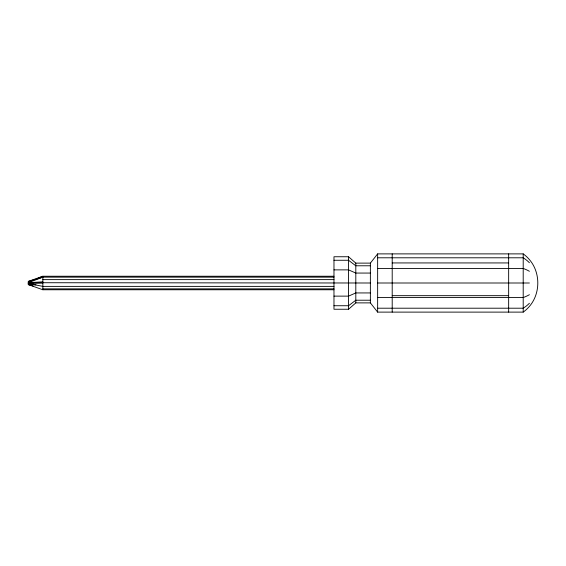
<?xml version="1.0" encoding="UTF-8"?>
<svg xmlns="http://www.w3.org/2000/svg" width="566" height="566" viewBox="0 0 566 566"><rect width="100%" height="100%" fill="white"/><g stroke="black" fill="none" stroke-linecap="round" stroke-linejoin="round"><path stroke-width="0.85" d="M370.369 263.119L377.642 253.886L523.203 253.886A35.085 35.085 0 0 1 529.408 259.61C540.594 272.515 540.594 293.485 529.408 306.39A35.085 35.085 0 0 1 523.203 312.114L377.642 312.114L370.369 302.881L370.369 263.119L355.809 263.119L348.536 256.752L333.975 256.752L333.975 309.248L348.536 309.248L355.809 302.881L370.369 302.881M37.193 278.67L42.853 276.243L333.975 276.243M370.369 283L28.3 282.71L42.853 277.149L333.975 277.149M42.853 289.757L28.3 284.592L28.3 281.408L42.853 276.243L42.853 289.757L333.975 289.757M28.3 281.436L42.853 277.149M28.3 282.491L31.724 282.137M28.3 282.71L42.853 281.826M33.153 285.993L28.3 284.564L30.012 284.514M28.3 283.368L42.853 283M377.642 257.792L523.203 257.792A35.085 30.38 0 0 1 529.408 262.744M333.975 260.268L348.536 260.268L355.809 265.779L370.369 265.779M392.203 262.935L508.65 262.935M377.642 268.447L523.203 268.447A35.085 17.539 0 0 1 529.408 271.305M333.975 269.876L348.536 269.876L355.809 273.06L370.369 273.06M42.853 279.618L333.975 279.618M377.642 283L529.408 283M333.975 286.382L42.853 286.382L28.3 283.474L30.012 283.658M42.853 288.851L333.975 288.851M370.369 292.94L355.809 292.94L348.536 296.124L333.975 296.124M392.203 295.671L508.65 295.671M377.642 297.553L523.203 297.553A35.085 17.539 0 0 0 529.408 294.695M370.369 300.221L355.809 300.221L348.536 305.732L333.975 305.732M377.642 308.208L523.203 308.208A35.085 30.38 0 0 0 529.408 303.256M28.3 284.592L36.005 284.825M28.3 283.29L30.012 283.396M28.3 283.509L30.012 283.686M28.3 283.587L30.012 283.792M523.203 253.886L523.203 312.114M508.65 253.886L508.65 312.114M392.203 253.886L392.203 312.114M377.642 253.886L377.642 312.114M355.809 263.119L355.809 302.881M348.536 256.752L348.536 309.248M33.436 284.047L31.724 283.863L33.436 284.026"/></g></svg>
